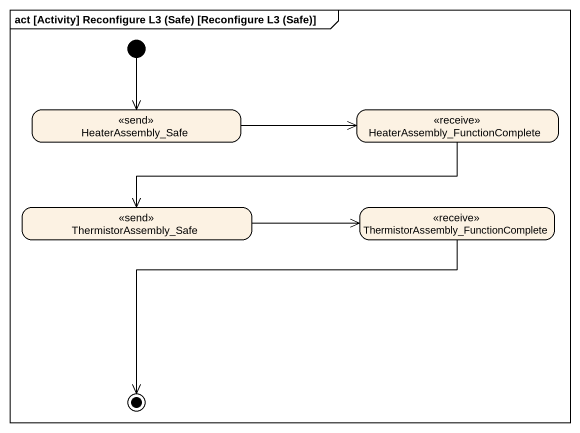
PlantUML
@startuml
mainframe act [Activity] Reconfigure L3 (Safe) [Reconfigure L3 (Safe)]
hide empty description
state HeaterAssembly_Safe <<send>>
state "HeaterAssembly_FunctionComplete" as HeaterAssembly <<receive>>
state ThermistorAssembly_Safe <<send>>
state "ThermistorAssembly_FunctionComplete" as ThermistorAssembly <<receive>>
[*] --> HeaterAssembly_Safe
HeaterAssembly_Safe -right-> HeaterAssembly
HeaterAssembly -left-> ThermistorAssembly_Safe
ThermistorAssembly_Safe -right-> ThermistorAssembly
ThermistorAssembly -left-> [*]
@enduml
